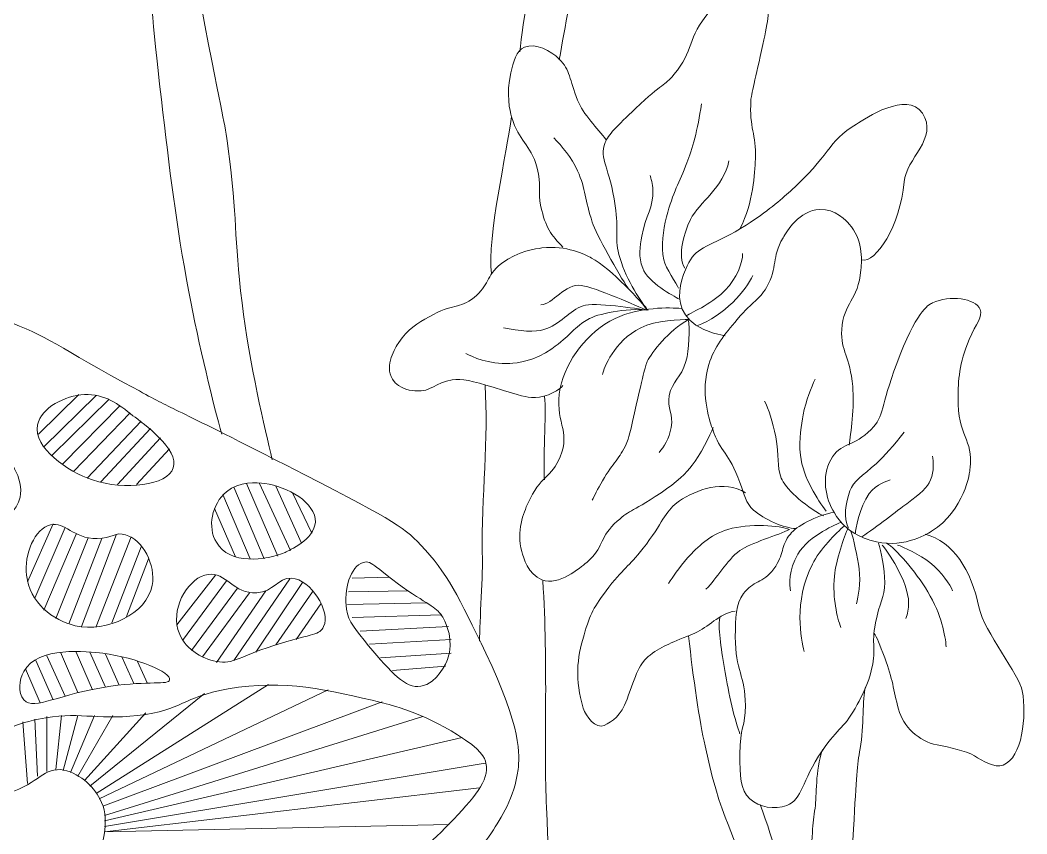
# Model space of a CAD drawing. Extents: x 26 to 586, y 226 to 583.
# Drawn here: x 403.9 to 513.7, y 372 to 460.7 of the extents above; entities that cross this region are included whole.
import ezdxf

# ---------------------------------------------------------------- set-up
doc = ezdxf.new("R2010")
doc.units = 0
doc.header["$MEASUREMENT"] = 0
doc.layers.add('Layer 1', color=7, linetype='Continuous')

msp = doc.modelspace()

# ---------------------------------------------------------------- linework, layer by layer
at = {"layer": 'Layer 1', "color": 7, "lineweight": 18, "true_color": 0xffffff}
for points in [[(405.92, 415.59), (410.32, 419.89)], [(412.22, 419.79), (406.52, 414.19)], [(413.62, 419.39), (407.42, 413.29)], [(414.82, 418.69), (408.52, 412.29)], [(415.92, 417.89), (409.72, 411.49)], [(417.12, 416.99), (411.22, 410.79)], [(418.12, 416.19), (412.72, 410.39)], [(419.22, 415.19), (414.52, 410.09)], [(420.22, 413.99), (416.62, 410.09)], [(427.22, 409.79), (430.52, 401.99)], [(428.62, 410.19), (432.02, 402.29)], [(430.02, 410.19), (433.42, 402.89)], [(431.82, 409.89), (434.62, 403.69)], [(426.02, 408.99), (429.02, 401.99)], [(433.62, 409.19), (435.72, 404.79)], [(425.12, 407.49), (427.42, 402.19)], [(407.52, 405.79), (404.72, 399.49)], [(408.82, 405.39), (405.52, 397.69)], [(410.02, 404.69), (406.52, 396.39)], [(407.82, 395.49), (411.32, 404.29)], [(412.82, 404.19), (409.22, 394.89)], [(410.62, 394.59), (414.42, 404.69)], [(416.02, 404.39), (412.22, 394.59)], [(417.12, 403.29), (413.92, 394.99)], [(417.92, 401.99), (415.52, 395.69)], [(425.22, 400.19), (421.02, 394.79)], [(433.32, 399.79), (427.22, 390.89)], [(444.22, 399.99), (440.12, 399.89)], [(426.42, 399.59), (421.62, 393.09)], [(427.62, 398.79), (422.62, 391.99)], [(434.72, 399.39), (429.62, 391.79)], [(428.92, 398.29), (423.82, 391.29)], [(430.72, 398.49), (425.32, 390.69)], [(435.82, 398.39), (431.82, 392.59)], [(446.22, 398.49), (439.72, 398.39)], [(436.72, 397.09), (434.02, 393.19)], [(448.22, 397.19), (439.62, 396.99)], [(449.92, 395.89), (440.12, 395.59)], [(450.62, 394.59), (441.02, 394.09)], [(450.92, 393.19), (442.02, 392.69)], [(408.82, 386.99), (406.82, 391.39)], [(410.22, 387.39), (408.32, 391.79)], [(411.82, 387.69), (410.02, 391.79)], [(413.22, 387.99), (411.52, 391.79)], [(413.22, 391.59), (414.72, 388.19)], [(415.02, 391.29), (416.32, 388.39)], [(450.92, 391.69), (443.22, 391.19)], [(404.52, 389.99), (406.12, 386.29)], [(407.52, 386.59), (405.62, 390.89)], [(416.72, 390.79), (417.82, 388.39)], [(450.32, 390.29), (444.52, 389.79)], [(412.22, 376.39), (431.02, 388.29)], [(437.52, 387.69), (412.52, 375.79)], [(411.52, 377.19), (424.02, 387.29)], [(412.92, 374.99), (443.42, 386.39)], [(405.52, 384.49), (405.82, 378.29)], [(406.82, 384.79), (406.82, 378.79)], [(408.42, 384.89), (407.82, 378.99)], [(408.62, 378.89), (410.22, 384.89)], [(409.42, 378.69), (412.02, 384.89)], [(410.22, 378.29), (414.02, 384.89)], [(410.92, 377.79), (417.62, 385.19)], [(413.12, 373.99), (447.82, 384.79)], [(404.72, 377.49), (404.22, 384.19)], [(413.12, 373.39), (452.12, 382.49)], [(413.12, 372.79), (454.62, 379.69)], [(454.02, 376.99), (413.12, 372.19), (450.72, 372.99)]]:
    msp.add_lwpolyline(points, dxfattribs=at)
for points, knots in [([(431.42, 412.79), (430.62, 416.09), (428.92, 423.29), (428.12, 429.89), (427.22, 437.29), (427.62, 439.09), (426.62, 446.69), (426.12, 450.29), (426.22, 448.79), (423.62, 462.59), (422.12, 470.99), (421.62, 473.99), (420.32, 479.39), (419.42, 483.19), (418.62, 487.29), (418.02, 489.39)], [0, 0, 0, 0, 1, 1, 1, 2, 2, 2, 3, 3, 3, 4, 4, 4, 5, 5, 5, 5]), ([(414.52, 484.69), (415.02, 481.79), (416.62, 475.99), (417.32, 470.49), (418.32, 462.99), (418.22, 461.39), (419.32, 452.09), (420.22, 444.39), (420.92, 438.49), (422.32, 431.09), (423.42, 425.29), (425.02, 418.69), (425.92, 415.59)], [0, 0, 0, 0, 1, 1, 1, 2, 2, 2, 3, 3, 3, 4, 4, 4, 4]), ([(466.62, 484.29), (465.22, 481.69), (462.52, 475.79), (461.42, 471.69), (460.12, 467.29), (458.62, 460.39), (458.42, 457.29)], [0, 0, 0, 0, 1, 1, 1, 2, 2, 2, 2]), ([(469.12, 480.69), (467.92, 477.49), (466.22, 471.99), (465.22, 468.19), (464.12, 463.99), (463.32, 460.09), (462.72, 456.39)], [0, 0, 0, 0, 1, 1, 1, 2, 2, 2, 2]), ([(482.42, 437.99), (483.92, 440.89), (484.02, 443.99), (484.12, 445.59), (484.22, 448.39), (483.42, 448.89), (483.62, 451.99), (483.62, 452.49), (484.12, 454.39), (484.92, 458.09), (485.52, 460.79), (485.82, 462.09), (485.02, 463.09), (484.32, 463.99), (483.22, 463.99), (483.02, 464.09), (482.62, 464.09), (481.22, 464.09), (479.12, 461.69), (476.62, 458.79), (477.42, 457.39), (475.22, 454.79), (474.12, 453.49), (474.12, 453.99), (471.02, 451.09), (469.02, 449.19), (468.02, 448.19), (467.72, 447.39), (467.02, 445.49), (468.22, 444.79), (468.82, 440.49), (469.22, 437.69), (468.72, 437.19), (469.22, 435.19), (469.82, 432.79), (471.42, 430.29), (472.32, 429.19)], [0, 0, 0, 0, 1, 1, 1, 2, 2, 2, 3, 3, 3, 4, 4, 4, 5, 5, 5, 6, 6, 6, 7, 7, 7, 8, 8, 8, 9, 9, 9, 10, 10, 10, 11, 11, 11, 12, 12, 12, 12]), ([(467.82, 447.69), (466.92, 448.89), (465.32, 450.49), (464.72, 451.99), (463.82, 454.29), (463.92, 455.29), (462.72, 456.49), (461.82, 457.39), (460.12, 458.29), (458.92, 457.79), (458.02, 457.39), (457.72, 456.19), (457.42, 454.99), (456.92, 452.69), (457.32, 450.79), (457.52, 450.19), (458.32, 447.39), (459.52, 447.39), (460.32, 444.59), (460.82, 442.69), (460.32, 442.19), (460.72, 440.39), (461.22, 438.09), (461.82, 437.29), (463.12, 435.99)], [0, 0, 0, 0, 1, 1, 1, 2, 2, 2, 3, 3, 3, 4, 4, 4, 5, 5, 5, 6, 6, 6, 7, 7, 7, 8, 8, 8, 8]), ([(495.72, 434.59), (497.22, 434.19), (499.92, 438.29), (500.32, 443.09), (500.52, 445.59), (504.12, 447.89), (502.32, 450.59), (500.62, 453.09), (496.12, 449.99), (495.12, 449.39), (491.92, 447.49), (492.22, 445.89), (487.92, 442.09), (486.92, 441.19), (485.32, 439.79), (483.12, 438.39), (479.62, 436.19), (478.02, 436.19), (477.02, 434.59), (476.32, 433.39), (473.32, 427.69), (480.82, 426.29)], [0, 0, 0, 0, 1, 1, 1, 2, 2, 2, 3, 3, 3, 4, 4, 4, 5, 5, 5, 6, 6, 6, 7, 7, 7, 7]), ([(478.22, 451.59), (477.82, 448.79), (477.22, 446.59), (476.62, 445.19), (475.82, 442.99), (475.12, 441.99), (474.42, 439.29), (474.02, 437.69), (473.82, 436.19), (474.12, 434.59), (474.32, 433.69), (475.52, 431.99), (475.72, 431.49)], [0, 0, 0, 0, 1, 1, 1, 2, 2, 2, 3, 3, 3, 4, 4, 4, 4]), ([(470.22, 431.49), (469.22, 432.99), (466.72, 437.39), (466.32, 438.69), (465.52, 441.09), (465.62, 442.29), (464.72, 444.29), (464.02, 445.79), (463.02, 446.99), (462.12, 447.89)], [0, 0, 0, 0, 1, 1, 1, 2, 2, 2, 3, 3, 3, 3]), ([(481.22, 445.39), (480.62, 442.49), (478.02, 440.89), (477.02, 438.99), (476.42, 437.79), (475.52, 434.99), (476.42, 433.69)], [0, 0, 0, 0, 1, 1, 1, 2, 2, 2, 2]), ([(472.62, 443.79), (472.72, 443.49), (472.92, 442.89), (472.92, 442.19), (473.02, 440.29), (472.12, 439.49), (471.72, 437.19), (471.52, 436.09), (471.32, 434.89), (471.82, 433.69), (472.42, 432.09), (475.12, 430.69), (475.82, 430.29)], [0, 0, 0, 0, 1, 1, 1, 2, 2, 2, 3, 3, 3, 4, 4, 4, 4]), ([(494.32, 414.39), (494.52, 415.59), (494.92, 418.59), (494.72, 420.79), (494.42, 424.09), (493.42, 424.59), (493.52, 426.99), (493.72, 429.99), (495.32, 430.09), (495.62, 433.49), (495.72, 434.69), (495.82, 436.89), (494.32, 438.49), (494.12, 438.79), (492.82, 440.19), (491.12, 440.09), (488.92, 439.99), (487.52, 437.69), (487.12, 436.99), (485.82, 434.79), (486.62, 433.89), (485.32, 431.59), (484.42, 430.09), (484.02, 430.29), (482.12, 428.09), (480.72, 426.39), (479.62, 425.09), (479.02, 423.19), (478.12, 420.19), (479.02, 417.29), (479.42, 416.19), (480.32, 413.49), (481.22, 413.69), (482.42, 410.29), (482.92, 408.99), (483.02, 408.09), (483.92, 407.29), (485.02, 406.29), (487.32, 405.29), (488.52, 405.29)], [0, 0, 0, 0, 1, 1, 1, 2, 2, 2, 3, 3, 3, 4, 4, 4, 5, 5, 5, 6, 6, 6, 7, 7, 7, 8, 8, 8, 9, 9, 9, 10, 10, 10, 11, 11, 11, 12, 12, 12, 13, 13, 13, 13]), ([(472.32, 429.09), (471.92, 429.79), (468.32, 433.69), (466.22, 434.79), (465.52, 435.19), (463.52, 436.19), (460.82, 435.89), (460.22, 435.79), (458.22, 435.59), (456.42, 434.19), (454.62, 432.79), (455.12, 431.79), (453.42, 430.49), (451.82, 429.19), (451.12, 429.89), (448.52, 428.39), (447.32, 427.69), (446.12, 426.99), (445.22, 425.59), (444.82, 424.99), (443.62, 423.09), (444.52, 421.59), (445.22, 420.39), (446.82, 420.29), (447.12, 420.29), (448.72, 420.19), (449.22, 421.19), (451.02, 421.49), (452.12, 421.69), (453.22, 421.39), (455.52, 420.69), (458.92, 419.69), (458.82, 419.59), (460.12, 419.59), (461.22, 419.49), (463.02, 420.59), (463.12, 420.89)], [0, 0, 0, 0, 1, 1, 1, 2, 2, 2, 3, 3, 3, 4, 4, 4, 5, 5, 5, 6, 6, 6, 7, 7, 7, 8, 8, 8, 9, 9, 9, 10, 10, 10, 11, 11, 11, 12, 12, 12, 12]), ([(476.52, 428.49), (477.32, 428.89), (479.62, 429.99), (480.82, 431.29), (482.12, 432.59), (482.72, 434.29), (482.72, 435.29)], [0, 0, 0, 0, 1, 1, 1, 2, 2, 2, 2]), ([(397.02, 345.79), (397.02, 345.79), (397.82, 347.79), (397.82, 347.79), (397.92, 348.09), (399.82, 347.89), (400.32, 347.69), (402.22, 346.99), (402.22, 348.19), (404.92, 348.09), (407.42, 347.89), (407.52, 349.79), (408.62, 349.99), (410.42, 350.39), (411.92, 349.49), (411.92, 349.49), (411.92, 349.49), (412.52, 347.49), (412.52, 347.49), (412.62, 347.09), (413.02, 346.89), (413.42, 346.99), (414.52, 347.09), (416.52, 347.49), (417.72, 347.89), (424.02, 350.09), (427.12, 351.19), (428.32, 351.89), (433.32, 354.79), (434.02, 356.09), (439.92, 360.29), (448.72, 366.59), (451.92, 366.99), (455.32, 372.09), (456.42, 373.79), (457.82, 375.89), (458.22, 378.99), (458.42, 380.49), (458.62, 383.59), (454.72, 391.69), (451.82, 397.69), (450.42, 400.59), (447.62, 403.49), (445.62, 405.59), (444.12, 406.49), (432.92, 412.19), (420.02, 418.79), (420.92, 418.09), (416.92, 420.29), (407.62, 425.29), (407.02, 426.29), (402.22, 427.99), (396.52, 429.99), (392.22, 431.59), (387.22, 430.29), (382.62, 429.09), (382.52, 426.89), (376.02, 424.29), (370.22, 421.99), (369.02, 423.29), (365.22, 421.59), (358.22, 418.49), (355.02, 411.19), (352.52, 405.39), (348.72, 396.49), (351.22, 395.39), (347.12, 385.09), (343.82, 376.69), (341.52, 375.89), (340.92, 369.89), (340.72, 367.69), (339.72, 359.39), (344.82, 354.09), (347.42, 351.39), (351.32, 350.59), (358.92, 348.89), (365.02, 347.59), (363.92, 348.49), (373.92, 346.79), (373.92, 346.79), (383.12, 345.29), (391.32, 344.89), (393.12, 344.79), (395.32, 345.09), (396.22, 345.39), (396.62, 345.29), (396.92, 345.59), (397.02, 345.79)], [0, 0, 0, 0, 1, 1, 1, 2, 2, 2, 3, 3, 3, 4, 4, 4, 5, 5, 5, 6, 6, 6, 7, 7, 7, 8, 8, 8, 9, 9, 9, 10, 10, 10, 11, 11, 11, 12, 12, 12, 13, 13, 13, 14, 14, 14, 15, 15, 15, 16, 16, 16, 17, 17, 17, 18, 18, 18, 19, 19, 19, 20, 20, 20, 21, 21, 21, 22, 22, 22, 23, 23, 23, 24, 24, 24, 25, 25, 25, 26, 26, 26, 27, 27, 27, 28, 28, 28, 29, 29, 29, 29]), ([(472.32, 429.09), (471.22, 429.49), (466.72, 431.59), (465.12, 431.79), (463.42, 432.09), (461.92, 429.69), (460.72, 429.69)], [0, 0, 0, 0, 1, 1, 1, 2, 2, 2, 2]), ([(496.72, 403.99), (499.92, 402.99), (502.72, 404.59), (503.32, 404.99), (506.92, 407.29), (507.52, 411.39), (507.52, 411.89), (507.92, 415.09), (506.12, 415.29), (506.22, 419.59), (506.22, 421.29), (506.32, 423.39), (507.42, 425.89), (508.22, 427.69), (508.92, 428.39), (508.62, 429.19), (508.12, 430.39), (505.32, 430.79), (503.42, 429.89), (502.92, 429.69), (501.62, 428.89), (499.52, 423.29), (497.72, 418.49), (498.22, 417.59), (496.72, 416.09), (494.92, 414.19), (493.32, 414.69), (492.32, 412.79), (491.32, 410.99), (491.72, 408.59), (492.72, 406.99), (494.02, 404.79), (496.02, 404.19), (496.72, 403.99)], [0, 0, 0, 0, 1, 1, 1, 2, 2, 2, 3, 3, 3, 4, 4, 4, 5, 5, 5, 6, 6, 6, 7, 7, 7, 8, 8, 8, 9, 9, 9, 10, 10, 10, 11, 11, 11, 11]), ([(452.52, 424.39), (453.22, 423.99), (455.02, 423.19), (457.32, 423.29), (458.12, 423.29), (460.02, 423.59), (461.92, 424.89), (464.02, 426.39), (463.92, 426.89), (465.82, 428.09), (466.82, 428.69), (470.02, 429.39), (472.42, 429.09)], [0, 0, 0, 0, 1, 1, 1, 2, 2, 2, 3, 3, 3, 4, 4, 4, 4]), ([(472.32, 429.09), (471.22, 429.29), (466.52, 429.99), (465.32, 429.59), (463.82, 429.09), (462.82, 427.49), (461.02, 426.99), (460.22, 426.69), (458.32, 426.79), (456.62, 427.19)], [0, 0, 0, 0, 1, 1, 1, 2, 2, 2, 3, 3, 3, 3]), ([(476.02, 429.29), (474.82, 429.39), (471.42, 429.49), (468.82, 428.19), (465.72, 426.69), (463.52, 423.69), (462.82, 420.59), (462.12, 416.99), (464.02, 415.99), (462.82, 413.09), (461.92, 410.89), (460.62, 410.99), (459.32, 408.09), (458.82, 406.99), (458.02, 404.99), (458.62, 402.79), (458.82, 402.09), (459.32, 400.29), (460.82, 399.69), (462.72, 398.99), (464.92, 400.99), (465.72, 401.59), (467.62, 403.29), (467.02, 404.09), (468.72, 405.79), (470.52, 407.49), (470.22, 406.79), (473.82, 409.19), (475.52, 410.29), (476.62, 411.39), (477.22, 412.19), (478.02, 413.19), (479.22, 415.59), (479.52, 416.29)], [0, 0, 0, 0, 1, 1, 1, 2, 2, 2, 3, 3, 3, 4, 4, 4, 5, 5, 5, 6, 6, 6, 7, 7, 7, 8, 8, 8, 9, 9, 9, 10, 10, 10, 11, 11, 11, 11]), ([(476.82, 428.09), (474.62, 426.79), (472.82, 424.59), (472.32, 423.49), (472.12, 422.99), (472.02, 422.69), (470.92, 417.89), (470.32, 415.09), (470.22, 414.99), (470.02, 414.49), (469.32, 412.99), (468.62, 412.49), (467.42, 410.49), (466.92, 409.59), (466.52, 408.79), (466.32, 408.39)], [0, 0, 0, 0, 1, 1, 1, 2, 2, 2, 3, 3, 3, 4, 4, 4, 5, 5, 5, 5]), ([(476.82, 428.09), (476.02, 428.09), (473.22, 427.99), (471.62, 427.19), (468.62, 425.69), (467.62, 422.79), (467.42, 422.09)], [0, 0, 0, 0, 1, 1, 1, 2, 2, 2, 2]), ([(473.62, 413.59), (474.12, 414.19), (474.72, 415.09), (474.92, 416.29), (475.22, 417.89), (474.42, 418.29), (474.72, 419.79), (475.02, 421.39), (476.02, 421.69), (476.52, 423.49), (476.92, 424.69), (476.92, 427.29), (476.82, 427.99)], [0, 0, 0, 0, 1, 1, 1, 2, 2, 2, 3, 3, 3, 4, 4, 4, 4]), ([(454.02, 392.99), (454.02, 395.09), (454.42, 400.49), (454.32, 402.59), (454.22, 408.49), (455.02, 415.39), (454.62, 420.89)], [0, 0, 0, 0, 1, 1, 1, 2, 2, 2, 2]), ([(490.62, 421.59), (490.22, 420.69), (489.62, 419.29), (489.32, 417.69), (489.12, 416.59), (488.82, 415.09), (489.02, 413.29), (489.32, 410.79), (490.92, 408.39), (491.82, 407.19)], [0, 0, 0, 0, 1, 1, 1, 2, 2, 2, 3, 3, 3, 3]), ([(410.92, 419.89), (408.82, 419.79), (406.22, 418.49), (405.82, 416.59), (405.32, 414.09), (409.12, 411.49), (411.82, 410.59), (415.32, 409.39), (420.02, 409.99), (420.62, 411.89), (421.32, 413.89), (417.32, 416.79), (416.22, 417.59), (414.62, 418.89), (413.12, 419.99), (410.92, 419.89)], [0, 0, 0, 0, 1, 1, 1, 2, 2, 2, 3, 3, 3, 4, 4, 4, 5, 5, 5, 5]), ([(485.12, 419.19), (485.52, 418.29), (486.02, 416.99), (486.32, 415.29), (486.72, 413.09), (486.42, 412.19), (486.92, 410.79), (487.32, 409.79), (489.32, 407.79), (491.52, 406.69)], [0, 0, 0, 0, 1, 1, 1, 2, 2, 2, 3, 3, 3, 3]), ([(401.02, 414.19), (398.12, 415.99), (394.42, 414.49), (392.42, 412.69), (390.42, 410.79), (388.82, 407.29), (390.22, 405.39), (391.52, 403.59), (395.02, 404.19), (396.82, 404.49), (398.72, 404.79), (403.22, 405.69), (403.92, 408.69), (404.32, 410.79), (402.82, 413.09), (401.02, 414.19)], [0, 0, 0, 0, 1, 1, 1, 2, 2, 2, 3, 3, 3, 4, 4, 4, 5, 5, 5, 5]), ([(500.32, 415.79), (499.22, 414.29), (498.12, 413.19), (497.32, 412.39), (495.72, 410.99), (494.82, 410.49), (494.42, 409.39), (493.92, 408.09), (493.72, 406.39), (494.22, 405.39)], [0, 0, 0, 0, 1, 1, 1, 2, 2, 2, 3, 3, 3, 3]), ([(495.72, 404.39), (497.32, 405.39), (499.62, 407.29), (500.62, 407.99), (502.22, 409.19), (502.82, 409.69), (503.22, 410.59), (503.62, 411.59), (503.52, 412.59), (503.42, 413.19)], [0, 0, 0, 0, 1, 1, 1, 2, 2, 2, 3, 3, 3, 3]), ([(483.02, 409.19), (480.72, 410.69), (477.62, 409.49), (475.82, 408.29), (474.32, 407.29), (474.22, 406.29), (472.22, 403.59), (470.32, 401.09), (470.02, 401.29), (468.12, 398.89), (466.42, 396.59), (466.12, 396.09), (465.42, 393.69), (464.62, 390.99), (464.42, 388.89), (465.32, 385.69), (465.62, 384.79), (466.72, 383.39), (467.62, 383.79), (468.52, 384.29), (469.42, 384.79), (470.12, 386.69), (471.02, 389.29), (471.52, 390.69), (472.62, 391.49), (474.12, 392.59), (474.92, 392.79), (477.52, 393.89), (478.92, 394.49), (480.12, 395.99), (481.92, 396.29)], [0, 0, 0, 0, 1, 1, 1, 2, 2, 2, 3, 3, 3, 4, 4, 4, 5, 5, 5, 6, 6, 6, 7, 7, 7, 8, 8, 8, 9, 9, 9, 10, 10, 10, 10]), ([(426.42, 409.29), (424.82, 407.99), (424.32, 405.39), (425.32, 403.79), (426.72, 401.29), (430.72, 401.79), (432.82, 402.69), (433.22, 402.89), (436.02, 404.09), (436.12, 405.99), (436.22, 408.09), (433.02, 409.89), (430.62, 410.19), (429.72, 410.29), (427.82, 410.49), (426.42, 409.29)], [0, 0, 0, 0, 1, 1, 1, 2, 2, 2, 3, 3, 3, 4, 4, 4, 5, 5, 5, 5]), ([(498.82, 410.59), (498.52, 410.49), (497.32, 410.19), (496.52, 409.09), (495.42, 407.59), (495.02, 405.09), (495.02, 404.79)], [0, 0, 0, 0, 1, 1, 1, 2, 2, 2, 2]), ([(492.72, 407.09), (490.72, 406.69), (488.52, 405.49), (487.92, 404.69), (486.82, 403.39), (487.32, 402.49), (486.12, 400.89), (484.92, 399.29), (483.82, 399.59), (482.82, 398.19), (481.92, 396.99), (481.92, 395.59), (481.92, 393.49), (481.92, 389.69), (483.02, 389.29), (483.02, 385.99), (483.02, 383.69), (482.42, 383.59), (482.42, 380.69), (482.42, 378.29), (482.42, 376.79), (483.52, 375.79), (484.52, 374.89), (486.22, 374.59), (487.52, 375.09), (489.32, 375.79), (489.02, 377.59), (491.42, 381.09), (493.12, 383.59), (493.92, 383.59), (495.22, 386.09), (495.72, 386.99), (496.42, 388.29), (496.82, 390.09), (497.32, 392.29), (496.72, 392.49), (497.22, 394.99), (497.62, 397.29), (498.22, 397.69), (498.22, 399.39), (498.22, 400.89), (497.82, 402.89), (497.52, 403.69)], [0, 0, 0, 0, 1, 1, 1, 2, 2, 2, 3, 3, 3, 4, 4, 4, 5, 5, 5, 6, 6, 6, 7, 7, 7, 8, 8, 8, 9, 9, 9, 10, 10, 10, 11, 11, 11, 12, 12, 12, 13, 13, 13, 14, 14, 14, 14]), ([(412.32, 404.19), (409.62, 404.19), (408.82, 406.09), (407.22, 405.69), (405.52, 405.29), (404.32, 402.49), (404.62, 400.19), (404.92, 397.29), (407.52, 395.19), (409.92, 394.69), (413.42, 393.89), (417.72, 395.99), (418.32, 399.09), (418.72, 401.29), (417.32, 404.09), (415.42, 404.59), (414.32, 404.99), (413.92, 404.19), (412.32, 404.19)], [0, 0, 0, 0, 1, 1, 1, 2, 2, 2, 3, 3, 3, 4, 4, 4, 5, 5, 5, 6, 6, 6, 6]), ([(487.82, 405.19), (486.92, 405.59), (483.42, 405.89), (481.12, 405.19), (479.12, 404.59), (477.82, 403.29), (476.72, 402.09), (475.72, 400.99), (475.12, 399.99), (474.62, 399.29)], [0, 0, 0, 0, 1, 1, 1, 2, 2, 2, 3, 3, 3, 3]), ([(487.82, 405.19), (486.72, 404.59), (483.52, 403.69), (482.42, 402.89), (480.92, 401.79), (479.92, 399.79), (478.72, 398.69)], [0, 0, 0, 0, 1, 1, 1, 2, 2, 2, 2]), ([(493.52, 405.99), (493.02, 405.79), (490.02, 404.59), (488.72, 402.49), (487.72, 400.79), (487.82, 399.09), (487.92, 398.49)], [0, 0, 0, 0, 1, 1, 1, 2, 2, 2, 2]), ([(493.82, 405.59), (492.92, 404.79), (491.12, 402.99), (490.32, 401.39), (488.22, 397.29), (489.12, 393.19), (489.42, 391.89)], [0, 0, 0, 0, 1, 1, 1, 2, 2, 2, 2]), ([(494.22, 405.39), (493.82, 404.39), (492.92, 401.89), (492.72, 400.09), (492.52, 397.59), (493.02, 395.69), (493.42, 394.49)], [0, 0, 0, 0, 1, 1, 1, 2, 2, 2, 2]), ([(495.12, 397.09), (495.32, 397.89), (495.62, 399.29), (495.42, 400.89), (495.22, 402.19), (494.82, 404.29), (494.52, 404.99)], [0, 0, 0, 0, 1, 1, 1, 2, 2, 2, 2]), ([(497.02, 393.89), (497.42, 393.39), (497.62, 392.69), (498.22, 391.19), (499.12, 388.79), (499.12, 387.79), (499.72, 385.59), (500.22, 383.69), (501.92, 382.09), (503.92, 381.69), (505.42, 381.39), (506.92, 381.09), (508.02, 380.49), (508.82, 379.99), (510.22, 379.09), (511.12, 379.49), (513.22, 380.29), (513.72, 384.79), (513.22, 387.59), (512.92, 389.19), (509.02, 394.19), (508.52, 396.59), (507.62, 400.89), (505.72, 403.79), (502.62, 404.69)], [0, 0, 0, 0, 1, 1, 1, 2, 2, 2, 3, 3, 3, 4, 4, 4, 5, 5, 5, 6, 6, 6, 7, 7, 7, 8, 8, 8, 8]), ([(500.52, 395.49), (500.72, 395.99), (500.82, 396.49), (500.82, 397.19), (500.82, 399.49), (498.42, 402.99), (497.92, 403.49)], [0, 0, 0, 0, 1, 1, 1, 2, 2, 2, 2]), ([(504.92, 392.39), (504.82, 393.59), (504.42, 395.89), (502.92, 398.39), (501.52, 400.69), (499.42, 403.09), (498.42, 403.69)], [0, 0, 0, 0, 1, 1, 1, 2, 2, 2, 2]), ([(505.62, 398.49), (505.32, 399.19), (504.52, 400.49), (503.12, 401.59), (502.12, 402.39), (500.22, 403.29), (499.62, 403.49)], [0, 0, 0, 0, 1, 1, 1, 2, 2, 2, 2]), ([(446.22, 398.49), (442.72, 400.89), (442.32, 401.89), (441.32, 401.59), (439.92, 401.19), (439.22, 398.59), (439.52, 396.49), (439.72, 395.09), (440.52, 394.29), (441.92, 392.49), (444.42, 389.59), (445.92, 387.79), (447.62, 388.09), (449.52, 388.39), (450.42, 390.79), (450.52, 390.99), (451.32, 393.09), (450.32, 394.99), (450.12, 395.39), (449.52, 396.59), (448.92, 396.69), (446.22, 398.49)], [0, 0, 0, 0, 1, 1, 1, 2, 2, 2, 3, 3, 3, 4, 4, 4, 5, 5, 5, 6, 6, 6, 7, 7, 7, 7]), ([(429.72, 398.29), (427.22, 398.09), (426.32, 400.59), (424.42, 400.29), (422.42, 399.99), (420.42, 396.99), (421.12, 394.29), (421.72, 392.19), (423.72, 391.09), (425.32, 390.79), (427.22, 390.39), (427.72, 391.39), (432.42, 392.79), (435.72, 393.79), (436.62, 393.69), (437.02, 394.59), (437.82, 396.29), (435.62, 399.69), (433.52, 399.89), (431.92, 399.89), (431.62, 398.39), (429.72, 398.29)], [0, 0, 0, 0, 1, 1, 1, 2, 2, 2, 3, 3, 3, 4, 4, 4, 5, 5, 5, 6, 6, 6, 7, 7, 7, 7]), ([(460.92, 399.59), (461.52, 390.49), (461.02, 381.09), (461.32, 374.89), (461.72, 366.79), (461.72, 363.39), (461.52, 358.99), (461.12, 353.29), (460.62, 352.89), (460.62, 348.59), (460.62, 341.39), (460.92, 340.99), (461.12, 334.39), (461.22, 328.49), (461.52, 321.59), (461.92, 314.39), (462.52, 303.79), (463.02, 300.39), (463.62, 298.59), (464.62, 295.19), (465.72, 291.09), (466.72, 288.59)], [0, 0, 0, 0, 1, 1, 1, 2, 2, 2, 3, 3, 3, 4, 4, 4, 5, 5, 5, 6, 6, 6, 7, 7, 7, 7]), ([(480.22, 395.59), (480.02, 394.09), (480.42, 391.99), (480.82, 389.59), (481.12, 387.59), (481.92, 384.09), (482.42, 382.89)], [0, 0, 0, 0, 1, 1, 1, 2, 2, 2, 2]), ([(476.82, 393.59), (477.32, 388.99), (478.02, 384.19), (478.62, 381.59), (480.82, 371.39), (482.22, 372.49), (483.72, 364.59), (484.22, 361.99), (485.22, 359.79), (487.12, 355.49), (487.52, 354.59), (488.32, 352.89), (489.02, 352.99), (489.52, 353.09), (489.72, 353.69), (490.12, 354.69), (490.32, 355.29), (490.42, 355.99), (490.42, 357.49), (490.52, 360.29), (489.42, 361.29), (487.92, 364.99), (487.12, 366.89), (486.22, 370.99), (484.62, 375.19)], [0, 0, 0, 0, 1, 1, 1, 2, 2, 2, 3, 3, 3, 4, 4, 4, 5, 5, 5, 6, 6, 6, 7, 7, 7, 8, 8, 8, 8]), ([(420.22, 388.79), (420.42, 389.59), (416.72, 391.19), (412.92, 391.69), (411.32, 391.89), (405.82, 392.49), (404.32, 389.69), (403.82, 388.79), (403.62, 387.39), (404.32, 386.59), (405.52, 385.39), (408.12, 387.29), (413.82, 388.09), (417.92, 388.69), (420.12, 388.19), (420.22, 388.79)], [0, 0, 0, 0, 1, 1, 1, 2, 2, 2, 3, 3, 3, 4, 4, 4, 5, 5, 5, 5]), ([(397.42, 356.49), (397.52, 359.89), (395.62, 359.39), (393.72, 366.39), (392.52, 370.69), (393.02, 372.09), (393.62, 372.99), (394.42, 374.09), (395.72, 374.59), (397.42, 375.19), (399.42, 375.99), (399.92, 375.69), (401.92, 376.19), (405.82, 377.29), (406.22, 379.09), (408.32, 378.99), (410.22, 378.79), (411.92, 377.19), (412.62, 375.79), (413.72, 373.69), (413.12, 371.59), (412.02, 367.39), (411.02, 363.59), (410.62, 364.09), (410.12, 361.59), (409.12, 356.39), (410.62, 352.59), (410.92, 351.79), (411.22, 351.09), (411.42, 350.39), (411.72, 349.89), (412.02, 349.19), (412.72, 348.79), (413.52, 348.89), (415.12, 349.19), (418.02, 349.79), (421.62, 351.09), (425.62, 352.59), (434.82, 359.79), (435.32, 360.29), (436.42, 361.19), (437.22, 361.79), (437.42, 362.09), (439.02, 363.49), (440.72, 364.69), (442.82, 366.29), (446.12, 368.79), (448.32, 370.59), (450.72, 373.09), (453.42, 375.89), (455.12, 377.79), (454.72, 379.69), (454.62, 380.29), (454.22, 381.19), (451.62, 382.79), (447.82, 385.19), (444.22, 386.09), (443.42, 386.29), (437.52, 387.69), (432.72, 388.89), (426.62, 387.79), (421.42, 386.89), (421.82, 385.49), (416.72, 384.89), (412.02, 384.39), (410.32, 385.39), (405.92, 384.49), (402.92, 383.89), (401.72, 382.99), (398.22, 381.39), (391.62, 378.39), (386.22, 377.09), (382.12, 376.09), (371.72, 373.59), (372.32, 375.99), (366.22, 373.69), (366.22, 373.69), (358.62, 370.79), (350.72, 359.99), (350.02, 358.99), (348.92, 357.29), (349.42, 355.79), (349.82, 354.49), (351.12, 353.99), (352.52, 353.39), (355.72, 351.99), (358.92, 351.99), (365.32, 352.09), (365.42, 352.09), (365.62, 352.09), (365.92, 352.09), (368.42, 351.99), (370.22, 351.49), (370.72, 351.29), (373.42, 350.49), (374.92, 350.89), (381.02, 349.59), (386.22, 348.49), (388.32, 347.69), (391.32, 347.39), (394.12, 347.19), (397.02, 346.59), (397.82, 347.59), (398.52, 348.59), (397.32, 354.89), (397.42, 356.49)], [0, 0, 0, 0, 1, 1, 1, 2, 2, 2, 3, 3, 3, 4, 4, 4, 5, 5, 5, 6, 6, 6, 7, 7, 7, 8, 8, 8, 9, 9, 9, 10, 10, 10, 11, 11, 11, 12, 12, 12, 13, 13, 13, 14, 14, 14, 15, 15, 15, 16, 16, 16, 17, 17, 17, 18, 18, 18, 19, 19, 19, 20, 20, 20, 21, 21, 21, 22, 22, 22, 23, 23, 23, 24, 24, 24, 25, 25, 25, 26, 26, 26, 27, 27, 27, 28, 28, 28, 29, 29, 29, 30, 30, 30, 31, 31, 31, 32, 32, 32, 33, 33, 33, 34, 34, 34, 35, 35, 35, 35]), ([(496.12, 387.99), (495.72, 386.69), (496.02, 383.79), (495.52, 381.29), (495.22, 379.39), (495.12, 378.39), (494.82, 372.49), (494.32, 365.49), (494.32, 364.89), (494.32, 363.09), (494.32, 360.19), (494.52, 357.19), (494.62, 355.59)], [0, 0, 0, 0, 1, 1, 1, 2, 2, 2, 3, 3, 3, 4, 4, 4, 4]), ([(491.42, 381.19), (490.62, 378.79), (490.82, 376.19), (490.62, 374.79), (490.32, 372.99), (490.32, 371.99), (490.02, 367.09), (489.92, 365.09), (489.82, 361.89), (489.72, 360.89)], [0, 0, 0, 0, 1, 1, 1, 2, 2, 2, 3, 3, 3, 3])]:
    msp.add_open_spline(points, degree=3, knots=knots, dxfattribs=at)
for points in [[(457.52, 450.19), (457.02, 446.39), (454.82, 436.99), (455.32, 433.09)], [(477.72, 427.39), (480.72, 428.49), (483.12, 431.29), (483.82, 432.89)], [(461.12, 419.69), (461.32, 417.79), (460.92, 412.59), (461.12, 410.59)]]:
    msp.add_open_spline(points, degree=3, dxfattribs=at)

doc.saveas('drawing.dxf')
